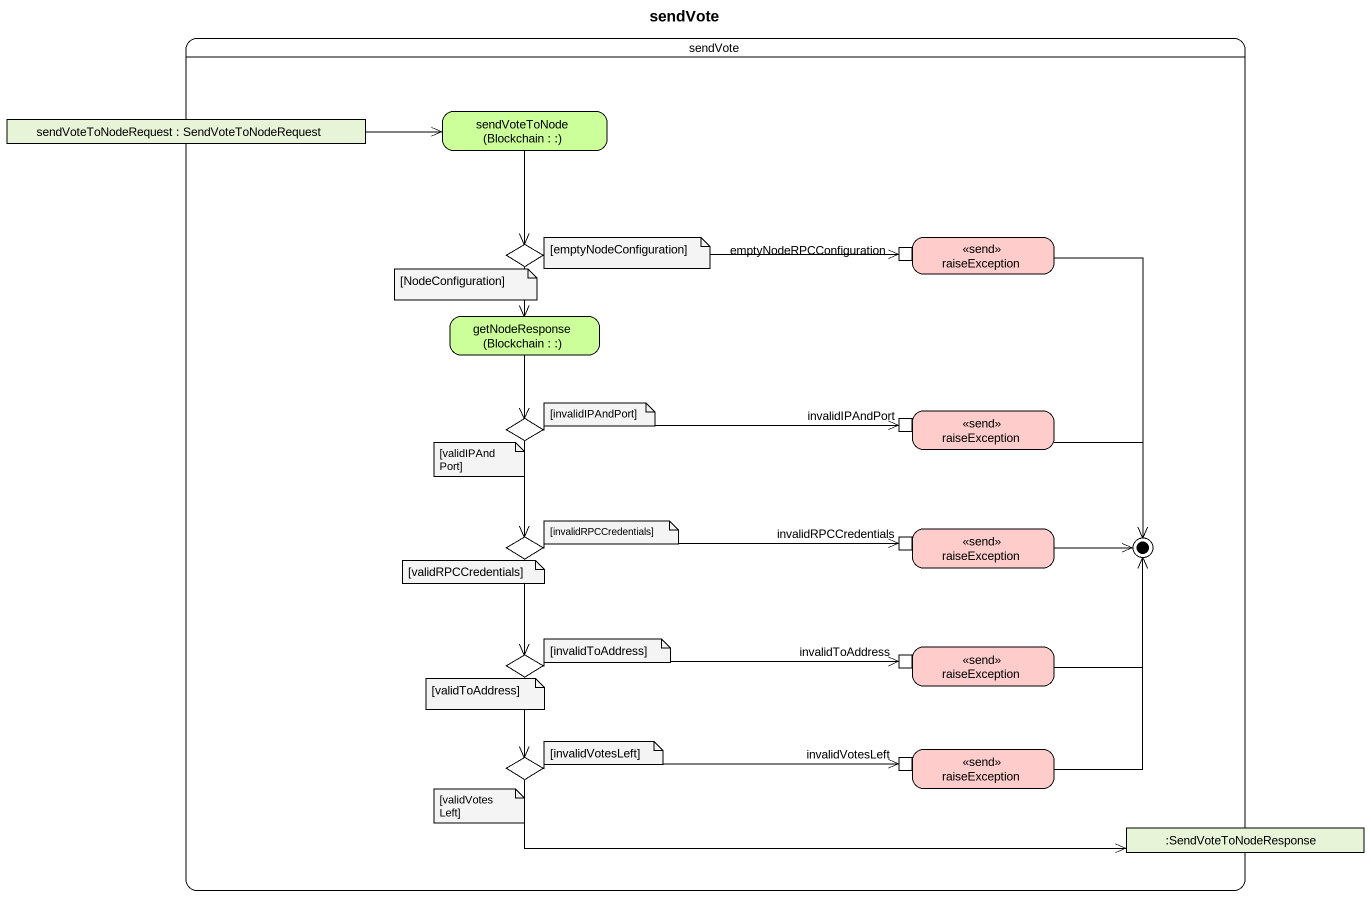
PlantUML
@startuml
title sendVote
hide empty description
state sendVote {
  state "sendVoteToNodeRequest : SendVoteToNodeRequest" as sendVoteToNodeRequest <<object>>
  state "sendVoteToNode (Blockchain : :)" as sendVoteToNode_Blockchain #CCFF99
  state choice1 <<choice>>
  state raiseException <<send>> #FFCCCC {
    state emptyNodeRPCConfiguration <<inputPin>>
  }
  state "getNodeResponse (Blockchain : :)" as getNodeResponse_Blockchain #CCFF99
  state "raiseException" as raiseException_2 <<send>> #FFCCCC {
    state invalidIPAndPort <<inputPin>>
  }
  state choice2 <<choice>>
  state choice3 <<choice>>
  state "raiseException" as raiseException_3 <<send>> #FFCCCC {
    state invalidRPCCredentials <<inputPin>>
  }
  state choice4 <<choice>>
  state "raiseException" as raiseException_4 <<send>> #FFCCCC {
    state invalidToAddress <<inputPin>>
  }
  state choice5 <<choice>>
  state "raiseException" as raiseException_5 <<send>> #FFCCCC {
    state invalidVotesLeft <<inputPin>>
  }
  state ":SendVoteToNodeResponse" as SendVoteToNodeResponse <<object>>
  raiseException --> [*]
  raiseException_2 --> [*]
  raiseException_3 -right-> [*]
  raiseException_4 -up-> [*]
  raiseException_5 -up-> [*]
}
sendVoteToNodeRequest -right-> sendVoteToNode_Blockchain
sendVoteToNode_Blockchain --> choice1
choice1 -right-> emptyNodeRPCConfiguration
choice1 --> getNodeResponse_Blockchain
getNodeResponse_Blockchain --> choice2
choice2 -right-> invalidIPAndPort
choice2 --> choice3
choice3 -right-> invalidRPCCredentials
choice3 --> choice4
choice4 -right-> invalidToAddress
choice4 --> choice5
choice5 -right-> invalidVotesLeft
choice5 -right-> SendVoteToNodeResponse
note as N1
  [emptyNodeConfiguration]
end note
note as N2
  [NodeConfiguration]
end note
note as N3
  [invalidIPAndPort]
end note
note as N4
  [validIPAndPort]
end note
note as N5
  [validRPCCredentials]
end note
note as N6
  [invalidRPCCredentials]
end note
note as N7
  [invalidToAddress]
end note
note as N8
  [validToAddress]
end note
note as N9
  [invalidVotesLeft]
end note
note as N10
  [validVotesLeft]
end note
@enduml
